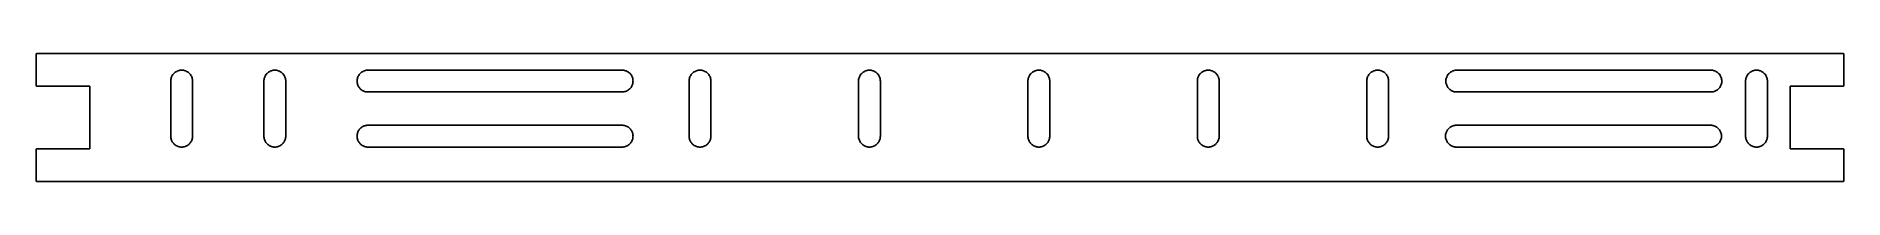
# Model space of a CAD drawing. Extents: x -107 to 107, y -8 to 8.
import ezdxf

# ---------------------------------------------------------------- set-up
doc = ezdxf.new("R2010")
doc.units = 0

msp = doc.modelspace()

# ---------------------------------------------------------------- linework, layer by layer
at = {"color": 1}
for p, q in [((-106.705, 7.5), (-106.702, 7.515)), ((-106.705, 3.75), (-106.705, 7.5)), ((-106.702, 7.515), (-106.694, 7.527)), ((-106.694, 7.527), (-106.682, 7.535)), ((-106.682, 7.535), (-106.667, 7.538)), ((-106.667, 7.538), (92.111, 7.538)), ((92.111, 7.538), (106.667, 7.538)), ((106.667, 7.538), (106.682, 7.535)), ((106.682, 7.535), (106.694, 7.527)), ((106.694, 7.527), (106.702, 7.515)), ((106.702, 7.515), (106.705, 7.5)), ((106.705, 7.5), (106.705, 3.75)), ((-90.818, 4.3), (-90.814, 4.401)), ((-90.818, -2.2), (-90.818, 4.3)), ((-90.814, 4.401), (-90.803, 4.502)), ((-90.803, 4.502), (-90.783, 4.601)), ((-90.783, 4.601), (-90.755, 4.698)), ((-90.755, 4.698), (-90.72, 4.793)), ((-90.72, 4.793), (-90.678, 4.885)), ((-90.678, 4.885), (-90.629, 4.973)), ((-90.629, 4.973), (-90.572, 5.057)), ((-90.572, 5.057), (-90.51, 5.137)), ((-90.51, 5.137), (-90.441, 5.211)), ((-90.441, 5.211), (-90.367, 5.279)), ((-90.367, 5.279), (-90.287, 5.342)), ((-90.287, 5.342), (-90.203, 5.398)), ((-90.203, 5.398), (-90.115, 5.448)), ((-90.115, 5.448), (-90.023, 5.49)), ((-90.023, 5.49), (-89.928, 5.525)), ((-89.928, 5.525), (-89.831, 5.553)), ((-89.831, 5.553), (-89.732, 5.572)), ((-89.732, 5.572), (-89.631, 5.584)), ((-89.631, 5.584), (-89.53, 5.588)), ((-89.53, 5.588), (-89.429, 5.584)), ((-89.429, 5.584), (-89.329, 5.572)), ((-89.329, 5.572), (-89.23, 5.553)), ((-89.23, 5.553), (-89.132, 5.525)), ((-89.132, 5.525), (-89.037, 5.49)), ((-89.037, 5.49), (-88.946, 5.448)), ((-88.946, 5.448), (-88.857, 5.398)), ((-88.857, 5.398), (-88.773, 5.342)), ((-88.773, 5.342), (-88.694, 5.279)), ((-88.694, 5.279), (-88.619, 5.211)), ((-88.619, 5.211), (-88.551, 5.137)), ((-88.551, 5.137), (-88.488, 5.057)), ((-88.488, 5.057), (-88.432, 4.973)), ((-88.432, 4.973), (-88.383, 4.885)), ((-88.383, 4.885), (-88.34, 4.793)), ((-88.34, 4.793), (-88.305, 4.698)), ((-88.305, 4.698), (-88.278, 4.601)), ((-88.278, 4.601), (-88.258, 4.502)), ((-88.258, 4.502), (-88.246, 4.401)), ((-88.246, 4.401), (-88.242, 4.3)), ((-88.242, 4.3), (-88.242, -2.2)), ((-79.818, 4.3), (-79.814, 4.401)), ((-79.818, 1.8), (-79.818, 4.3)), ((-79.814, 4.401), (-79.803, 4.502)), ((-79.803, 4.502), (-79.783, 4.601)), ((-79.783, 4.601), (-79.755, 4.698)), ((-79.755, 4.698), (-79.72, 4.793)), ((-79.72, 4.793), (-79.678, 4.885)), ((-79.678, 4.885), (-79.629, 4.973)), ((-79.629, 4.973), (-79.572, 5.057)), ((-79.572, 5.057), (-79.51, 5.137)), ((-79.51, 5.137), (-79.441, 5.211)), ((-79.441, 5.211), (-79.367, 5.279)), ((-79.367, 5.279), (-79.287, 5.342)), ((-79.287, 5.342), (-79.203, 5.398)), ((-79.203, 5.398), (-79.115, 5.448)), ((-79.115, 5.448), (-79.023, 5.49)), ((-79.023, 5.49), (-78.928, 5.525)), ((-78.928, 5.525), (-78.831, 5.553)), ((-78.831, 5.553), (-78.732, 5.572)), ((-78.732, 5.572), (-78.631, 5.584)), ((-78.631, 5.584), (-78.53, 5.588)), ((-78.53, 5.588), (-78.429, 5.584)), ((-78.429, 5.584), (-78.329, 5.572)), ((-78.329, 5.572), (-78.23, 5.553)), ((-78.23, 5.553), (-78.132, 5.525)), ((-78.132, 5.525), (-78.037, 5.49)), ((-78.037, 5.49), (-77.946, 5.448)), ((-77.946, 5.448), (-77.857, 5.398)), ((-77.857, 5.398), (-77.773, 5.342)), ((-77.773, 5.342), (-77.694, 5.279)), ((-77.694, 5.279), (-77.619, 5.211)), ((-77.619, 5.211), (-77.551, 5.137)), ((-77.551, 5.137), (-77.488, 5.057)), ((-77.488, 5.057), (-77.432, 4.973)), ((-77.432, 4.973), (-77.383, 4.885)), ((-77.383, 4.885), (-77.34, 4.793)), ((-77.34, 4.793), (-77.305, 4.698)), ((-77.305, 4.698), (-77.278, 4.601)), ((-77.278, 4.601), (-77.258, 4.502)), ((-77.258, 4.502), (-77.246, 4.401)), ((-77.246, 4.401), (-77.242, 4.3)), ((-77.242, 4.3), (-77.242, -2.2)), ((-68.818, 4.3), (-68.814, 4.401)), ((-68.814, 4.199), (-68.818, 4.3)), ((-68.814, 4.401), (-68.803, 4.502)), ((-68.803, 4.502), (-68.783, 4.601)), ((-68.783, 4.601), (-68.755, 4.698)), ((-68.755, 4.698), (-68.72, 4.793)), ((-68.72, 4.793), (-68.678, 4.885)), ((-68.678, 4.885), (-68.629, 4.973)), ((-68.629, 4.973), (-68.572, 5.057)), ((-68.572, 5.057), (-68.51, 5.137)), ((-68.51, 5.137), (-68.441, 5.211)), ((-68.441, 5.211), (-68.367, 5.279)), ((-68.367, 5.279), (-68.287, 5.342)), ((-68.287, 5.342), (-68.203, 5.398)), ((-68.203, 5.398), (-68.115, 5.448)), ((-68.115, 5.448), (-68.023, 5.49)), ((-68.023, 5.49), (-67.928, 5.525)), ((-67.928, 5.525), (-67.831, 5.553)), ((-67.831, 5.553), (-67.732, 5.572)), ((-67.732, 5.572), (-67.631, 5.584)), ((-67.631, 5.584), (-67.53, 5.588)), ((-67.53, 5.588), (-37.53, 5.588)), ((-37.53, 5.588), (-37.43, 5.584)), ((-37.43, 5.584), (-37.33, 5.572)), ((-37.33, 5.572), (-37.231, 5.553)), ((-37.231, 5.553), (-37.134, 5.526)), ((-37.134, 5.526), (-37.04, 5.491)), ((-37.04, 5.491), (-36.949, 5.449)), ((-36.949, 5.449), (-36.861, 5.4)), ((-36.861, 5.4), (-36.777, 5.345)), ((-36.777, 5.345), (-36.698, 5.283)), ((-36.698, 5.283), (-36.624, 5.215)), ((-36.624, 5.215), (-36.555, 5.141)), ((-36.555, 5.141), (-36.492, 5.063)), ((-36.492, 5.063), (-36.436, 4.979)), ((-36.436, 4.979), (-36.386, 4.892)), ((-36.386, 4.892), (-36.344, 4.801)), ((-36.344, 4.801), (-36.308, 4.707)), ((-36.308, 4.707), (-36.28, 4.61)), ((-36.28, 4.61), (-36.26, 4.512)), ((-36.26, 4.512), (-36.247, 4.412)), ((-36.247, 4.412), (-36.242, 4.312)), ((-36.242, 4.312), (-36.245, 4.211)), ((-29.618, 4.3), (-29.614, 4.401)), ((-29.618, 2.8), (-29.618, 4.3)), ((-29.614, 4.401), (-29.603, 4.502)), ((-29.603, 4.502), (-29.583, 4.601)), ((-29.583, 4.601), (-29.555, 4.698)), ((-29.555, 4.698), (-29.52, 4.793)), ((-29.52, 4.793), (-29.478, 4.885)), ((-29.478, 4.885), (-29.429, 4.973)), ((-29.429, 4.973), (-29.372, 5.057)), ((-29.372, 5.057), (-29.31, 5.137)), ((-29.31, 5.137), (-29.241, 5.211)), ((-29.241, 5.211), (-29.167, 5.279)), ((-29.167, 5.279), (-29.087, 5.342)), ((-29.087, 5.342), (-29.003, 5.398)), ((-29.003, 5.398), (-28.915, 5.448)), ((-28.915, 5.448), (-28.823, 5.49)), ((-28.823, 5.49), (-28.728, 5.525)), ((-28.728, 5.525), (-28.631, 5.553)), ((-28.631, 5.553), (-28.532, 5.572)), ((-28.532, 5.572), (-28.431, 5.584)), ((-28.431, 5.584), (-28.33, 5.588)), ((-28.33, 5.588), (-28.229, 5.584)), ((-28.229, 5.584), (-28.129, 5.572)), ((-28.129, 5.572), (-28.03, 5.553)), ((-28.03, 5.553), (-27.932, 5.525)), ((-27.932, 5.525), (-27.837, 5.49)), ((-27.837, 5.49), (-27.746, 5.448)), ((-27.746, 5.448), (-27.657, 5.398)), ((-27.657, 5.398), (-27.573, 5.342)), ((-27.573, 5.342), (-27.494, 5.279)), ((-27.494, 5.279), (-27.419, 5.211)), ((-27.419, 5.211), (-27.351, 5.137)), ((-27.351, 5.137), (-27.288, 5.057)), ((-27.288, 5.057), (-27.232, 4.973)), ((-27.232, 4.973), (-27.183, 4.885)), ((-27.183, 4.885), (-27.14, 4.793)), ((-27.14, 4.793), (-27.105, 4.698)), ((-27.105, 4.698), (-27.078, 4.601)), ((-27.078, 4.601), (-27.058, 4.502)), ((-27.058, 4.502), (-27.046, 4.401)), ((-27.046, 4.401), (-27.042, 4.3)), ((-27.042, 4.3), (-27.042, -2.2)), ((-9.618, 4.3), (-9.614, 4.401)), ((-9.618, 2.8), (-9.618, 4.3)), ((-9.614, 4.401), (-9.603, 4.502)), ((-9.603, 4.502), (-9.583, 4.601)), ((-9.583, 4.601), (-9.555, 4.698)), ((-9.555, 4.698), (-9.52, 4.793)), ((-9.52, 4.793), (-9.478, 4.885)), ((-9.478, 4.885), (-9.429, 4.973)), ((-9.429, 4.973), (-9.372, 5.057)), ((-9.372, 5.057), (-9.31, 5.137)), ((-9.31, 5.137), (-9.241, 5.211)), ((-9.241, 5.211), (-9.167, 5.279)), ((-9.167, 5.279), (-9.087, 5.342)), ((-9.087, 5.342), (-9.003, 5.398)), ((-9.003, 5.398), (-8.915, 5.448)), ((-8.915, 5.448), (-8.823, 5.49)), ((-8.823, 5.49), (-8.728, 5.525)), ((-8.728, 5.525), (-8.631, 5.553)), ((-8.631, 5.553), (-8.532, 5.572)), ((-8.532, 5.572), (-8.431, 5.584)), ((-8.431, 5.584), (-8.33, 5.588)), ((-8.33, 5.588), (-8.229, 5.584)), ((-8.229, 5.584), (-8.129, 5.572)), ((-8.129, 5.572), (-8.03, 5.553)), ((-8.03, 5.553), (-7.932, 5.525)), ((-7.932, 5.525), (-7.837, 5.49)), ((-7.837, 5.49), (-7.746, 5.448)), ((-7.746, 5.448), (-7.657, 5.398)), ((-7.657, 5.398), (-7.573, 5.342)), ((-7.573, 5.342), (-7.494, 5.279)), ((-7.494, 5.279), (-7.419, 5.211)), ((-7.419, 5.211), (-7.351, 5.137)), ((-7.351, 5.137), (-7.288, 5.057)), ((-7.288, 5.057), (-7.232, 4.973)), ((-7.232, 4.973), (-7.183, 4.885)), ((-7.183, 4.885), (-7.14, 4.793)), ((-7.14, 4.793), (-7.105, 4.698)), ((-7.105, 4.698), (-7.078, 4.601)), ((-7.078, 4.601), (-7.058, 4.502)), ((-7.058, 4.502), (-7.046, 4.401)), ((-7.046, 4.401), (-7.042, 4.3)), ((-7.042, 4.3), (-7.042, -2.2)), ((10.382, 4.3), (10.386, 4.401)), ((10.382, 2.8), (10.382, 4.3)), ((10.386, 4.401), (10.397, 4.502)), ((10.397, 4.502), (10.417, 4.601)), ((10.417, 4.601), (10.445, 4.698)), ((10.445, 4.698), (10.48, 4.793)), ((10.48, 4.793), (10.522, 4.885)), ((10.522, 4.885), (10.571, 4.973)), ((10.571, 4.973), (10.628, 5.057)), ((10.628, 5.057), (10.69, 5.137)), ((10.69, 5.137), (10.759, 5.211)), ((10.759, 5.211), (10.833, 5.279)), ((10.833, 5.279), (10.913, 5.342)), ((10.913, 5.342), (10.997, 5.398)), ((10.997, 5.398), (11.085, 5.448)), ((11.085, 5.448), (11.177, 5.49)), ((11.177, 5.49), (11.272, 5.525)), ((11.272, 5.525), (11.369, 5.553)), ((11.369, 5.553), (11.468, 5.572)), ((11.468, 5.572), (11.569, 5.584)), ((11.569, 5.584), (11.67, 5.588)), ((11.67, 5.588), (11.771, 5.584)), ((11.771, 5.584), (11.871, 5.572)), ((11.871, 5.572), (11.97, 5.553)), ((11.97, 5.553), (12.068, 5.525)), ((12.068, 5.525), (12.163, 5.49)), ((12.163, 5.49), (12.254, 5.448)), ((12.254, 5.448), (12.343, 5.398)), ((12.343, 5.398), (12.427, 5.342)), ((12.427, 5.342), (12.506, 5.279)), ((12.506, 5.279), (12.581, 5.211)), ((12.581, 5.211), (12.649, 5.137)), ((12.649, 5.137), (12.712, 5.057)), ((12.712, 5.057), (12.768, 4.973)), ((12.768, 4.973), (12.817, 4.885)), ((12.817, 4.885), (12.86, 4.793)), ((12.86, 4.793), (12.895, 4.698)), ((12.895, 4.698), (12.922, 4.601)), ((12.922, 4.601), (12.942, 4.502)), ((12.942, 4.502), (12.954, 4.401)), ((12.954, 4.401), (12.958, 4.3)), ((12.958, 4.3), (12.958, -2.2)), ((30.382, 4.3), (30.386, 4.401)), ((30.382, 2.8), (30.382, 4.3)), ((30.386, 4.401), (30.397, 4.502)), ((30.397, 4.502), (30.417, 4.601)), ((30.417, 4.601), (30.445, 4.698)), ((30.445, 4.698), (30.48, 4.793)), ((30.48, 4.793), (30.522, 4.885)), ((30.522, 4.885), (30.571, 4.973)), ((30.571, 4.973), (30.628, 5.057)), ((30.628, 5.057), (30.69, 5.137)), ((30.69, 5.137), (30.759, 5.211)), ((30.759, 5.211), (30.833, 5.279)), ((30.833, 5.279), (30.913, 5.342)), ((30.913, 5.342), (30.997, 5.398)), ((30.997, 5.398), (31.085, 5.448)), ((31.085, 5.448), (31.177, 5.49)), ((31.177, 5.49), (31.272, 5.525)), ((31.272, 5.525), (31.369, 5.553)), ((31.369, 5.553), (31.468, 5.572)), ((31.468, 5.572), (31.569, 5.584)), ((31.569, 5.584), (31.67, 5.588)), ((31.67, 5.588), (31.771, 5.584)), ((31.771, 5.584), (31.871, 5.572)), ((31.871, 5.572), (31.97, 5.553)), ((31.97, 5.553), (32.068, 5.525)), ((32.068, 5.525), (32.163, 5.49)), ((32.163, 5.49), (32.254, 5.448)), ((32.254, 5.448), (32.343, 5.398)), ((32.343, 5.398), (32.427, 5.342)), ((32.427, 5.342), (32.506, 5.279)), ((32.506, 5.279), (32.581, 5.211)), ((32.581, 5.211), (32.649, 5.137)), ((32.649, 5.137), (32.712, 5.057)), ((32.712, 5.057), (32.768, 4.973)), ((32.768, 4.973), (32.817, 4.885)), ((32.817, 4.885), (32.86, 4.793)), ((32.86, 4.793), (32.895, 4.698)), ((32.895, 4.698), (32.922, 4.601)), ((32.922, 4.601), (32.942, 4.502)), ((32.942, 4.502), (32.954, 4.401)), ((32.954, 4.401), (32.958, 4.3)), ((32.958, 4.3), (32.958, -2.2)), ((50.382, 4.3), (50.386, 4.401)), ((50.382, -2.2), (50.382, 4.3)), ((50.386, 4.401), (50.397, 4.502)), ((50.397, 4.502), (50.417, 4.601)), ((50.417, 4.601), (50.445, 4.698)), ((50.445, 4.698), (50.48, 4.793)), ((50.48, 4.793), (50.522, 4.885)), ((50.522, 4.885), (50.571, 4.973)), ((50.571, 4.973), (50.628, 5.057)), ((50.628, 5.057), (50.69, 5.137)), ((50.69, 5.137), (50.759, 5.211)), ((50.759, 5.211), (50.833, 5.279)), ((50.833, 5.279), (50.913, 5.342)), ((50.913, 5.342), (50.997, 5.398)), ((50.997, 5.398), (51.085, 5.448)), ((51.085, 5.448), (51.177, 5.49)), ((51.177, 5.49), (51.272, 5.525)), ((51.272, 5.525), (51.369, 5.553)), ((51.369, 5.553), (51.468, 5.572)), ((51.468, 5.572), (51.569, 5.584)), ((51.569, 5.584), (51.67, 5.588)), ((51.67, 5.588), (51.771, 5.584)), ((51.771, 5.584), (51.871, 5.572)), ((51.871, 5.572), (51.97, 5.553)), ((51.97, 5.553), (52.068, 5.525)), ((52.068, 5.525), (52.163, 5.49)), ((52.163, 5.49), (52.254, 5.448)), ((52.254, 5.448), (52.343, 5.398)), ((52.343, 5.398), (52.427, 5.342)), ((52.427, 5.342), (52.506, 5.279)), ((52.506, 5.279), (52.581, 5.211)), ((52.581, 5.211), (52.649, 5.137)), ((52.649, 5.137), (52.712, 5.057)), ((52.712, 5.057), (52.768, 4.973)), ((52.768, 4.973), (52.817, 4.885)), ((52.817, 4.885), (52.86, 4.793)), ((52.86, 4.793), (52.895, 4.698)), ((52.895, 4.698), (52.922, 4.601)), ((52.922, 4.601), (52.942, 4.502)), ((52.942, 4.502), (52.954, 4.401)), ((52.954, 4.401), (52.958, 4.3)), ((52.958, 4.3), (52.958, -0.7)), ((59.72, 4.3), (59.724, 4.401)), ((59.724, 4.199), (59.72, 4.3)), ((59.724, 4.401), (59.736, 4.502)), ((59.736, 4.502), (59.756, 4.601)), ((59.756, 4.601), (59.783, 4.698)), ((59.783, 4.698), (59.818, 4.793)), ((59.818, 4.793), (59.86, 4.885)), ((59.86, 4.885), (59.91, 4.973)), ((59.91, 4.973), (59.966, 5.057)), ((59.966, 5.057), (60.029, 5.137)), ((60.029, 5.137), (60.097, 5.211)), ((60.097, 5.211), (60.172, 5.279)), ((60.172, 5.279), (60.251, 5.342)), ((60.251, 5.342), (60.335, 5.398)), ((60.335, 5.398), (60.423, 5.448)), ((60.423, 5.448), (60.515, 5.49)), ((60.515, 5.49), (60.61, 5.525)), ((60.61, 5.525), (60.708, 5.553)), ((60.708, 5.553), (60.807, 5.572)), ((60.807, 5.572), (60.907, 5.584)), ((60.907, 5.584), (61.008, 5.588)), ((61.008, 5.588), (91.008, 5.588)), ((91.008, 5.588), (91.109, 5.584)), ((91.109, 5.584), (91.209, 5.572)), ((91.209, 5.572), (91.308, 5.553)), ((91.308, 5.553), (91.405, 5.525)), ((91.405, 5.525), (91.5, 5.491)), ((91.5, 5.491), (91.591, 5.449)), ((91.591, 5.449), (91.679, 5.399)), ((91.679, 5.399), (91.763, 5.344)), ((91.763, 5.344), (91.843, 5.281)), ((91.843, 5.281), (91.917, 5.213)), ((91.917, 5.213), (91.985, 5.139)), ((91.985, 5.139), (92.048, 5.06)), ((92.048, 5.06), (92.104, 4.977)), ((92.104, 4.977), (92.154, 4.889)), ((92.154, 4.889), (92.196, 4.797)), ((92.196, 4.797), (92.232, 4.703)), ((92.232, 4.703), (92.259, 4.606)), ((92.259, 4.606), (92.28, 4.507)), ((92.28, 4.507), (92.292, 4.407)), ((92.292, 4.407), (92.296, 4.307)), ((92.296, 4.307), (92.293, 4.206)), ((95.109, 4.3), (95.113, 4.401)), ((95.109, 1.825), (95.109, 4.3)), ((95.113, 4.401), (95.125, 4.502)), ((95.125, 4.502), (95.145, 4.601)), ((95.145, 4.601), (95.172, 4.698)), ((95.172, 4.698), (95.207, 4.793)), ((95.207, 4.793), (95.25, 4.885)), ((95.25, 4.885), (95.299, 4.973)), ((95.299, 4.973), (95.355, 5.057)), ((95.355, 5.057), (95.418, 5.137)), ((95.418, 5.137), (95.487, 5.211)), ((95.487, 5.211), (95.561, 5.279)), ((95.561, 5.279), (95.64, 5.342)), ((95.64, 5.342), (95.724, 5.398)), ((95.724, 5.398), (95.813, 5.448)), ((95.813, 5.448), (95.905, 5.49)), ((95.905, 5.49), (95.999, 5.525)), ((95.999, 5.525), (96.097, 5.553)), ((96.097, 5.553), (96.196, 5.572)), ((96.196, 5.572), (96.296, 5.584)), ((96.296, 5.584), (96.397, 5.588)), ((96.397, 5.588), (96.499, 5.584)), ((96.499, 5.584), (96.599, 5.572)), ((96.599, 5.572), (96.698, 5.553)), ((96.698, 5.553), (96.796, 5.525)), ((96.796, 5.525), (96.89, 5.49)), ((96.89, 5.49), (96.982, 5.448)), ((96.982, 5.448), (97.071, 5.398)), ((97.071, 5.398), (97.155, 5.342)), ((97.155, 5.342), (97.234, 5.279)), ((97.234, 5.279), (97.308, 5.211)), ((97.308, 5.211), (97.377, 5.137)), ((97.377, 5.137), (97.44, 5.057)), ((97.44, 5.057), (97.496, 4.973)), ((97.496, 4.973), (97.545, 4.885)), ((97.545, 4.885), (97.588, 4.793)), ((97.588, 4.793), (97.623, 4.698)), ((97.623, 4.698), (97.65, 4.601)), ((97.65, 4.601), (97.67, 4.502)), ((97.67, 4.502), (97.682, 4.401)), ((97.682, 4.401), (97.686, 4.3)), ((97.686, 4.3), (97.686, -2.2)), ((-106.702, 3.735), (-106.705, 3.75)), ((-106.694, 3.723), (-106.702, 3.735)), ((-106.682, 3.715), (-106.694, 3.723)), ((-106.667, 3.712), (-106.682, 3.715)), ((-100.365, 3.712), (-106.667, 3.712)), ((-100.365, -3.712), (-100.365, 3.712)), ((-68.803, 4.098), (-68.814, 4.199)), ((-68.783, 3.999), (-68.803, 4.098)), ((-68.755, 3.902), (-68.783, 3.999)), ((-68.72, 3.807), (-68.755, 3.902)), ((-68.678, 3.715), (-68.72, 3.807)), ((-68.629, 3.627), (-68.678, 3.715)), ((-68.572, 3.543), (-68.629, 3.627)), ((-68.51, 3.463), (-68.572, 3.543)), ((-68.441, 3.389), (-68.51, 3.463)), ((-68.367, 3.321), (-68.441, 3.389)), ((-68.287, 3.258), (-68.367, 3.321)), ((-68.203, 3.202), (-68.287, 3.258)), ((-68.115, 3.152), (-68.203, 3.202)), ((-68.023, 3.11), (-68.115, 3.152)), ((-67.928, 3.075), (-68.023, 3.11)), ((-67.831, 3.047), (-67.928, 3.075)), ((-67.732, 3.028), (-67.831, 3.047)), ((-67.631, 3.016), (-67.732, 3.028)), ((-67.53, 3.012), (-67.631, 3.016)), ((-37.53, 3.012), (-67.53, 3.012)), ((-37.507, 3.012), (-37.53, 3.012)), ((-37.407, 3.018), (-37.507, 3.012)), ((-37.307, 3.031), (-37.407, 3.018)), ((-37.209, 3.053), (-37.307, 3.031)), ((-37.112, 3.082), (-37.209, 3.053)), ((-37.019, 3.118), (-37.112, 3.082)), ((-36.928, 3.161), (-37.019, 3.118)), ((-36.841, 3.212), (-36.928, 3.161)), ((-36.758, 3.269), (-36.841, 3.212)), ((-36.68, 3.332), (-36.758, 3.269)), ((-36.607, 3.402), (-36.68, 3.332)), ((-36.54, 3.476), (-36.607, 3.402)), ((-36.479, 3.556), (-36.54, 3.476)), ((-36.424, 3.64), (-36.479, 3.556)), ((-36.376, 3.729), (-36.424, 3.64)), ((-36.335, 3.821), (-36.376, 3.729)), ((-36.301, 3.915), (-36.335, 3.821)), ((-36.275, 4.012), (-36.301, 3.915)), ((-36.256, 4.111), (-36.275, 4.012)), ((-36.245, 4.211), (-36.256, 4.111)), ((-29.618, -2.2), (-29.618, 2.8)), ((-9.618, -2.2), (-9.618, 2.8)), ((10.382, -2.2), (10.382, 2.8)), ((30.382, -2.2), (30.382, 2.8)), ((59.736, 4.098), (59.724, 4.199)), ((59.756, 3.999), (59.736, 4.098)), ((59.783, 3.902), (59.756, 3.999)), ((59.818, 3.807), (59.783, 3.902)), ((59.86, 3.715), (59.818, 3.807)), ((59.91, 3.627), (59.86, 3.715)), ((59.966, 3.543), (59.91, 3.627)), ((60.029, 3.463), (59.966, 3.543)), ((60.097, 3.389), (60.029, 3.463)), ((60.172, 3.321), (60.097, 3.389)), ((60.251, 3.258), (60.172, 3.321)), ((60.335, 3.202), (60.251, 3.258)), ((60.423, 3.152), (60.335, 3.202)), ((60.515, 3.11), (60.423, 3.152)), ((60.61, 3.075), (60.515, 3.11)), ((60.708, 3.047), (60.61, 3.075)), ((60.807, 3.028), (60.708, 3.047)), ((60.907, 3.016), (60.807, 3.028)), ((61.008, 3.012), (60.907, 3.016)), ((91.008, 3.012), (61.008, 3.012)), ((91.103, 3.015), (91.008, 3.012)), ((91.197, 3.026), (91.103, 3.015)), ((91.29, 3.043), (91.197, 3.026)), ((91.381, 3.067), (91.29, 3.043)), ((91.471, 3.098), (91.381, 3.067)), ((91.557, 3.135), (91.471, 3.098)), ((91.641, 3.178), (91.557, 3.135)), ((91.722, 3.228), (91.641, 3.178)), ((91.799, 3.283), (91.722, 3.228)), ((91.871, 3.344), (91.799, 3.283)), ((91.939, 3.41), (91.871, 3.344)), ((92.002, 3.48), (91.939, 3.41)), ((92.059, 3.555), (92.002, 3.48)), ((92.111, 3.634), (92.059, 3.555)), ((92.16, 3.723), (92.111, 3.634)), ((92.201, 3.815), (92.16, 3.723)), ((92.236, 3.909), (92.201, 3.815)), ((92.262, 4.007), (92.236, 3.909)), ((92.282, 4.106), (92.262, 4.007)), ((92.293, 4.206), (92.282, 4.106)), ((106.667, 3.712), (100.365, 3.712)), ((100.365, 3.712), (100.365, -3.712)), ((106.682, 3.715), (106.667, 3.712)), ((106.694, 3.723), (106.682, 3.715)), ((106.702, 3.735), (106.694, 3.723)), ((106.705, 3.75), (106.702, 3.735)), ((-79.818, -2.2), (-79.818, 1.8)), ((95.109, -2.2), (95.109, 1.825)), ((-68.818, -2.208), (-68.815, -2.107)), ((-68.815, -2.107), (-68.804, -2.007)), ((-68.804, -2.007), (-68.785, -1.908)), ((-68.785, -1.908), (-68.758, -1.811)), ((-68.758, -1.811), (-68.724, -1.716)), ((-68.724, -1.716), (-68.683, -1.624)), ((-68.683, -1.624), (-68.634, -1.536)), ((-68.634, -1.536), (-68.579, -1.452)), ((-68.579, -1.452), (-68.517, -1.372)), ((-68.517, -1.372), (-68.449, -1.297)), ((-68.449, -1.297), (-68.382, -1.233)), ((-68.382, -1.233), (-68.31, -1.175)), ((-68.31, -1.175), (-68.234, -1.121)), ((-68.234, -1.121), (-68.154, -1.073)), ((-68.154, -1.073), (-68.071, -1.031)), ((-68.071, -1.031), (-67.985, -0.995)), ((-67.985, -0.995), (-67.897, -0.965)), ((-67.897, -0.965), (-67.807, -0.942)), ((-67.807, -0.942), (-67.716, -0.925)), ((-67.716, -0.925), (-67.623, -0.915)), ((-67.623, -0.915), (-67.53, -0.912)), ((-67.53, -0.912), (-37.53, -0.912)), ((-37.53, -0.912), (-37.429, -0.916)), ((-37.429, -0.916), (-37.329, -0.928)), ((-37.329, -0.928), (-37.23, -0.947)), ((-37.23, -0.947), (-37.132, -0.975)), ((-37.132, -0.975), (-37.037, -1.01)), ((-37.037, -1.01), (-36.946, -1.052)), ((-36.946, -1.052), (-36.857, -1.102)), ((-36.857, -1.102), (-36.773, -1.158)), ((-36.773, -1.158), (-36.694, -1.221)), ((-36.694, -1.221), (-36.619, -1.289)), ((-36.619, -1.289), (-36.551, -1.363)), ((-36.551, -1.363), (-36.488, -1.443)), ((-36.488, -1.443), (-36.432, -1.527)), ((-36.432, -1.527), (-36.383, -1.615)), ((-36.383, -1.615), (-36.34, -1.707)), ((-36.34, -1.707), (-36.305, -1.802)), ((-36.305, -1.802), (-36.278, -1.899)), ((-36.278, -1.899), (-36.258, -1.998)), ((-36.258, -1.998), (-36.246, -2.099)), ((-36.246, -2.099), (-36.242, -2.2)), ((52.958, -0.7), (52.958, -2.2)), ((59.681, -2.2), (59.685, -2.099)), ((59.685, -2.099), (59.697, -1.998)), ((59.697, -1.998), (59.717, -1.899)), ((59.717, -1.899), (59.744, -1.802)), ((59.744, -1.802), (59.779, -1.707)), ((59.779, -1.707), (59.822, -1.615)), ((59.822, -1.615), (59.871, -1.527)), ((59.871, -1.527), (59.927, -1.443)), ((59.927, -1.443), (59.99, -1.363)), ((59.99, -1.363), (60.058, -1.289)), ((60.058, -1.289), (60.133, -1.221)), ((60.133, -1.221), (60.212, -1.158)), ((60.212, -1.158), (60.296, -1.102)), ((60.296, -1.102), (60.385, -1.052)), ((60.385, -1.052), (60.476, -1.01)), ((60.476, -1.01), (60.571, -0.975)), ((60.571, -0.975), (60.669, -0.947)), ((60.669, -0.947), (60.768, -0.928)), ((60.768, -0.928), (60.868, -0.916)), ((60.868, -0.916), (60.969, -0.912)), ((60.969, -0.912), (90.969, -0.912)), ((90.969, -0.912), (91.07, -0.916)), ((91.07, -0.916), (91.171, -0.928)), ((91.171, -0.928), (91.27, -0.947)), ((91.27, -0.947), (91.367, -0.975)), ((91.367, -0.975), (91.462, -1.01)), ((91.462, -1.01), (91.554, -1.052)), ((91.554, -1.052), (91.642, -1.102)), ((91.642, -1.102), (91.726, -1.158)), ((91.726, -1.158), (91.806, -1.221)), ((91.806, -1.221), (91.88, -1.289)), ((91.88, -1.289), (91.949, -1.363)), ((91.949, -1.363), (92.011, -1.443)), ((92.011, -1.443), (92.068, -1.527)), ((92.068, -1.527), (92.117, -1.615)), ((92.117, -1.615), (92.159, -1.707)), ((92.159, -1.707), (92.194, -1.802)), ((92.194, -1.802), (92.222, -1.899)), ((92.222, -1.899), (92.242, -1.998)), ((92.242, -1.998), (92.253, -2.099)), ((92.253, -2.099), (92.257, -2.2)), ((-106.705, -3.75), (-106.702, -3.735)), ((-106.705, -7.5), (-106.705, -3.75)), ((-106.702, -3.735), (-106.694, -3.723)), ((-106.694, -3.723), (-106.682, -3.715)), ((-106.682, -3.715), (-106.667, -3.712)), ((-106.667, -3.712), (-100.365, -3.712)), ((-90.814, -2.301), (-90.818, -2.2)), ((-90.803, -2.402), (-90.814, -2.301)), ((-90.783, -2.501), (-90.803, -2.402)), ((-90.755, -2.598), (-90.783, -2.501)), ((-90.72, -2.693), (-90.755, -2.598)), ((-90.678, -2.785), (-90.72, -2.693)), ((-90.629, -2.873), (-90.678, -2.785)), ((-90.572, -2.957), (-90.629, -2.873)), ((-90.51, -3.037), (-90.572, -2.957)), ((-90.441, -3.111), (-90.51, -3.037)), ((-90.367, -3.179), (-90.441, -3.111)), ((-90.287, -3.242), (-90.367, -3.179)), ((-90.203, -3.298), (-90.287, -3.242)), ((-90.115, -3.348), (-90.203, -3.298)), ((-90.023, -3.39), (-90.115, -3.348)), ((-89.928, -3.425), (-90.023, -3.39)), ((-89.831, -3.453), (-89.928, -3.425)), ((-89.732, -3.472), (-89.831, -3.453)), ((-89.631, -3.484), (-89.732, -3.472)), ((-89.53, -3.488), (-89.631, -3.484)), ((-89.429, -3.484), (-89.53, -3.488)), ((-89.329, -3.472), (-89.429, -3.484)), ((-89.23, -3.453), (-89.329, -3.472)), ((-89.132, -3.425), (-89.23, -3.453)), ((-89.037, -3.39), (-89.132, -3.425)), ((-88.946, -3.348), (-89.037, -3.39)), ((-88.857, -3.298), (-88.946, -3.348)), ((-88.773, -3.242), (-88.857, -3.298)), ((-88.694, -3.179), (-88.773, -3.242)), ((-88.619, -3.111), (-88.694, -3.179)), ((-88.551, -3.037), (-88.619, -3.111)), ((-88.488, -2.957), (-88.551, -3.037)), ((-88.432, -2.873), (-88.488, -2.957)), ((-88.383, -2.785), (-88.432, -2.873)), ((-88.34, -2.693), (-88.383, -2.785)), ((-88.305, -2.598), (-88.34, -2.693)), ((-88.278, -2.501), (-88.305, -2.598)), ((-88.258, -2.402), (-88.278, -2.501)), ((-88.246, -2.301), (-88.258, -2.402)), ((-88.242, -2.2), (-88.246, -2.301)), ((-79.814, -2.301), (-79.818, -2.2)), ((-79.803, -2.402), (-79.814, -2.301)), ((-79.783, -2.501), (-79.803, -2.402)), ((-79.755, -2.598), (-79.783, -2.501)), ((-79.72, -2.693), (-79.755, -2.598)), ((-79.678, -2.785), (-79.72, -2.693)), ((-79.629, -2.873), (-79.678, -2.785)), ((-79.572, -2.957), (-79.629, -2.873)), ((-79.51, -3.037), (-79.572, -2.957)), ((-79.441, -3.111), (-79.51, -3.037)), ((-79.367, -3.179), (-79.441, -3.111)), ((-79.287, -3.242), (-79.367, -3.179)), ((-79.203, -3.298), (-79.287, -3.242)), ((-79.115, -3.348), (-79.203, -3.298)), ((-79.023, -3.39), (-79.115, -3.348)), ((-78.928, -3.425), (-79.023, -3.39)), ((-78.831, -3.453), (-78.928, -3.425)), ((-78.732, -3.472), (-78.831, -3.453)), ((-78.631, -3.484), (-78.732, -3.472)), ((-78.53, -3.488), (-78.631, -3.484)), ((-78.429, -3.484), (-78.53, -3.488)), ((-78.329, -3.472), (-78.429, -3.484)), ((-78.23, -3.453), (-78.329, -3.472)), ((-78.132, -3.425), (-78.23, -3.453)), ((-78.037, -3.39), (-78.132, -3.425)), ((-77.946, -3.348), (-78.037, -3.39)), ((-77.857, -3.298), (-77.946, -3.348)), ((-77.773, -3.242), (-77.857, -3.298)), ((-77.694, -3.179), (-77.773, -3.242)), ((-77.619, -3.111), (-77.694, -3.179)), ((-77.551, -3.037), (-77.619, -3.111)), ((-77.488, -2.957), (-77.551, -3.037)), ((-77.432, -2.873), (-77.488, -2.957)), ((-77.383, -2.785), (-77.432, -2.873)), ((-77.34, -2.693), (-77.383, -2.785)), ((-77.305, -2.598), (-77.34, -2.693)), ((-77.278, -2.501), (-77.305, -2.598)), ((-77.258, -2.402), (-77.278, -2.501)), ((-77.246, -2.301), (-77.258, -2.402)), ((-77.242, -2.2), (-77.246, -2.301)), ((-68.814, -2.308), (-68.818, -2.208)), ((-68.801, -2.408), (-68.814, -2.308)), ((-68.781, -2.507), (-68.801, -2.408)), ((-68.753, -2.604), (-68.781, -2.507)), ((-68.718, -2.698), (-68.753, -2.604)), ((-68.676, -2.79), (-68.718, -2.698)), ((-68.626, -2.877), (-68.676, -2.79)), ((-68.57, -2.961), (-68.626, -2.877)), ((-68.507, -3.04), (-68.57, -2.961)), ((-68.438, -3.114), (-68.507, -3.04)), ((-68.364, -3.182), (-68.438, -3.114)), ((-68.285, -3.244), (-68.364, -3.182)), ((-68.201, -3.3), (-68.285, -3.244)), ((-68.113, -3.349), (-68.201, -3.3)), ((-68.021, -3.391), (-68.113, -3.349)), ((-67.927, -3.426), (-68.021, -3.391)), ((-67.83, -3.453), (-67.927, -3.426)), ((-67.731, -3.472), (-67.83, -3.453)), ((-67.631, -3.484), (-67.731, -3.472)), ((-67.53, -3.488), (-67.631, -3.484)), ((-37.53, -3.488), (-67.53, -3.488)), ((-37.429, -3.484), (-37.53, -3.488)), ((-37.329, -3.472), (-37.429, -3.484)), ((-37.23, -3.453), (-37.329, -3.472)), ((-37.132, -3.425), (-37.23, -3.453)), ((-37.037, -3.39), (-37.132, -3.425)), ((-36.946, -3.348), (-37.037, -3.39)), ((-36.857, -3.298), (-36.946, -3.348)), ((-36.773, -3.242), (-36.857, -3.298)), ((-36.694, -3.179), (-36.773, -3.242)), ((-36.619, -3.111), (-36.694, -3.179)), ((-36.551, -3.037), (-36.619, -3.111)), ((-36.488, -2.957), (-36.551, -3.037)), ((-36.432, -2.873), (-36.488, -2.957)), ((-36.383, -2.785), (-36.432, -2.873)), ((-36.34, -2.693), (-36.383, -2.785)), ((-36.305, -2.598), (-36.34, -2.693)), ((-36.278, -2.501), (-36.305, -2.598)), ((-36.258, -2.402), (-36.278, -2.501)), ((-36.246, -2.301), (-36.258, -2.402)), ((-36.242, -2.2), (-36.246, -2.301)), ((-29.614, -2.301), (-29.618, -2.2)), ((-29.603, -2.402), (-29.614, -2.301)), ((-29.583, -2.501), (-29.603, -2.402)), ((-29.555, -2.598), (-29.583, -2.501)), ((-29.52, -2.693), (-29.555, -2.598)), ((-29.478, -2.785), (-29.52, -2.693)), ((-29.429, -2.873), (-29.478, -2.785)), ((-29.372, -2.957), (-29.429, -2.873)), ((-29.31, -3.037), (-29.372, -2.957)), ((-29.241, -3.111), (-29.31, -3.037)), ((-29.167, -3.179), (-29.241, -3.111)), ((-29.087, -3.242), (-29.167, -3.179)), ((-29.003, -3.298), (-29.087, -3.242)), ((-28.915, -3.348), (-29.003, -3.298)), ((-28.823, -3.39), (-28.915, -3.348)), ((-28.728, -3.425), (-28.823, -3.39)), ((-28.631, -3.453), (-28.728, -3.425)), ((-28.532, -3.472), (-28.631, -3.453)), ((-28.431, -3.484), (-28.532, -3.472)), ((-28.33, -3.488), (-28.431, -3.484)), ((-28.229, -3.484), (-28.33, -3.488)), ((-28.129, -3.472), (-28.229, -3.484)), ((-28.03, -3.453), (-28.129, -3.472)), ((-27.932, -3.425), (-28.03, -3.453)), ((-27.837, -3.39), (-27.932, -3.425)), ((-27.746, -3.348), (-27.837, -3.39)), ((-27.657, -3.298), (-27.746, -3.348)), ((-27.573, -3.242), (-27.657, -3.298)), ((-27.494, -3.179), (-27.573, -3.242)), ((-27.419, -3.111), (-27.494, -3.179)), ((-27.351, -3.037), (-27.419, -3.111)), ((-27.288, -2.957), (-27.351, -3.037)), ((-27.232, -2.873), (-27.288, -2.957)), ((-27.183, -2.785), (-27.232, -2.873)), ((-27.14, -2.693), (-27.183, -2.785)), ((-27.105, -2.598), (-27.14, -2.693)), ((-27.078, -2.501), (-27.105, -2.598)), ((-27.058, -2.402), (-27.078, -2.501)), ((-27.046, -2.301), (-27.058, -2.402)), ((-27.042, -2.2), (-27.046, -2.301)), ((-9.614, -2.301), (-9.618, -2.2)), ((-9.603, -2.402), (-9.614, -2.301)), ((-9.583, -2.501), (-9.603, -2.402)), ((-9.555, -2.598), (-9.583, -2.501)), ((-9.52, -2.693), (-9.555, -2.598)), ((-9.478, -2.785), (-9.52, -2.693)), ((-9.429, -2.873), (-9.478, -2.785)), ((-9.372, -2.957), (-9.429, -2.873)), ((-9.31, -3.037), (-9.372, -2.957)), ((-9.241, -3.111), (-9.31, -3.037)), ((-9.167, -3.179), (-9.241, -3.111)), ((-9.087, -3.242), (-9.167, -3.179)), ((-9.003, -3.298), (-9.087, -3.242)), ((-8.915, -3.348), (-9.003, -3.298)), ((-8.823, -3.39), (-8.915, -3.348)), ((-8.728, -3.425), (-8.823, -3.39)), ((-8.631, -3.453), (-8.728, -3.425)), ((-8.532, -3.472), (-8.631, -3.453)), ((-8.431, -3.484), (-8.532, -3.472)), ((-8.33, -3.488), (-8.431, -3.484)), ((-8.229, -3.484), (-8.33, -3.488)), ((-8.129, -3.472), (-8.229, -3.484)), ((-8.03, -3.453), (-8.129, -3.472)), ((-7.932, -3.425), (-8.03, -3.453)), ((-7.837, -3.39), (-7.932, -3.425)), ((-7.746, -3.348), (-7.837, -3.39)), ((-7.657, -3.298), (-7.746, -3.348)), ((-7.573, -3.242), (-7.657, -3.298)), ((-7.494, -3.179), (-7.573, -3.242)), ((-7.419, -3.111), (-7.494, -3.179)), ((-7.351, -3.037), (-7.419, -3.111)), ((-7.288, -2.957), (-7.351, -3.037)), ((-7.232, -2.873), (-7.288, -2.957)), ((-7.183, -2.785), (-7.232, -2.873)), ((-7.14, -2.693), (-7.183, -2.785)), ((-7.105, -2.598), (-7.14, -2.693)), ((-7.078, -2.501), (-7.105, -2.598)), ((-7.058, -2.402), (-7.078, -2.501)), ((-7.046, -2.301), (-7.058, -2.402)), ((-7.042, -2.2), (-7.046, -2.301)), ((10.386, -2.301), (10.382, -2.2)), ((10.397, -2.402), (10.386, -2.301)), ((10.417, -2.501), (10.397, -2.402)), ((10.445, -2.598), (10.417, -2.501)), ((10.48, -2.693), (10.445, -2.598)), ((10.522, -2.785), (10.48, -2.693)), ((10.571, -2.873), (10.522, -2.785)), ((10.628, -2.957), (10.571, -2.873)), ((10.69, -3.037), (10.628, -2.957)), ((10.759, -3.111), (10.69, -3.037)), ((10.833, -3.179), (10.759, -3.111)), ((10.913, -3.242), (10.833, -3.179)), ((10.997, -3.298), (10.913, -3.242)), ((11.085, -3.348), (10.997, -3.298)), ((11.177, -3.39), (11.085, -3.348)), ((11.272, -3.425), (11.177, -3.39)), ((11.369, -3.453), (11.272, -3.425)), ((11.468, -3.472), (11.369, -3.453)), ((11.569, -3.484), (11.468, -3.472)), ((11.67, -3.488), (11.569, -3.484)), ((11.771, -3.484), (11.67, -3.488)), ((11.871, -3.472), (11.771, -3.484)), ((11.97, -3.453), (11.871, -3.472)), ((12.068, -3.425), (11.97, -3.453)), ((12.163, -3.39), (12.068, -3.425)), ((12.254, -3.348), (12.163, -3.39)), ((12.343, -3.298), (12.254, -3.348)), ((12.427, -3.242), (12.343, -3.298)), ((12.506, -3.179), (12.427, -3.242)), ((12.581, -3.111), (12.506, -3.179)), ((12.649, -3.037), (12.581, -3.111)), ((12.712, -2.957), (12.649, -3.037)), ((12.768, -2.873), (12.712, -2.957)), ((12.817, -2.785), (12.768, -2.873)), ((12.86, -2.693), (12.817, -2.785)), ((12.895, -2.598), (12.86, -2.693)), ((12.922, -2.501), (12.895, -2.598)), ((12.942, -2.402), (12.922, -2.501)), ((12.954, -2.301), (12.942, -2.402)), ((12.958, -2.2), (12.954, -2.301)), ((30.386, -2.301), (30.382, -2.2)), ((30.397, -2.402), (30.386, -2.301)), ((30.417, -2.501), (30.397, -2.402)), ((30.445, -2.598), (30.417, -2.501)), ((30.48, -2.693), (30.445, -2.598)), ((30.522, -2.785), (30.48, -2.693)), ((30.571, -2.873), (30.522, -2.785)), ((30.628, -2.957), (30.571, -2.873)), ((30.69, -3.037), (30.628, -2.957)), ((30.759, -3.111), (30.69, -3.037)), ((30.833, -3.179), (30.759, -3.111)), ((30.913, -3.242), (30.833, -3.179)), ((30.997, -3.298), (30.913, -3.242)), ((31.085, -3.348), (30.997, -3.298)), ((31.177, -3.39), (31.085, -3.348)), ((31.272, -3.425), (31.177, -3.39)), ((31.369, -3.453), (31.272, -3.425)), ((31.468, -3.472), (31.369, -3.453)), ((31.569, -3.484), (31.468, -3.472)), ((31.67, -3.488), (31.569, -3.484)), ((31.771, -3.484), (31.67, -3.488)), ((31.871, -3.472), (31.771, -3.484)), ((31.97, -3.453), (31.871, -3.472)), ((32.068, -3.425), (31.97, -3.453)), ((32.163, -3.39), (32.068, -3.425)), ((32.254, -3.348), (32.163, -3.39)), ((32.343, -3.298), (32.254, -3.348)), ((32.427, -3.242), (32.343, -3.298)), ((32.506, -3.179), (32.427, -3.242)), ((32.581, -3.111), (32.506, -3.179)), ((32.649, -3.037), (32.581, -3.111)), ((32.712, -2.957), (32.649, -3.037)), ((32.768, -2.873), (32.712, -2.957)), ((32.817, -2.785), (32.768, -2.873)), ((32.86, -2.693), (32.817, -2.785)), ((32.895, -2.598), (32.86, -2.693)), ((32.922, -2.501), (32.895, -2.598)), ((32.942, -2.402), (32.922, -2.501)), ((32.954, -2.301), (32.942, -2.402)), ((32.958, -2.2), (32.954, -2.301)), ((50.386, -2.301), (50.382, -2.2)), ((50.397, -2.402), (50.386, -2.301)), ((50.417, -2.501), (50.397, -2.402)), ((50.445, -2.598), (50.417, -2.501)), ((50.48, -2.693), (50.445, -2.598)), ((50.522, -2.785), (50.48, -2.693)), ((50.571, -2.873), (50.522, -2.785)), ((50.628, -2.957), (50.571, -2.873)), ((50.69, -3.037), (50.628, -2.957)), ((50.759, -3.111), (50.69, -3.037)), ((50.833, -3.179), (50.759, -3.111)), ((50.913, -3.242), (50.833, -3.179)), ((50.997, -3.298), (50.913, -3.242)), ((51.085, -3.348), (50.997, -3.298)), ((51.177, -3.39), (51.085, -3.348)), ((51.272, -3.425), (51.177, -3.39)), ((51.369, -3.453), (51.272, -3.425)), ((51.468, -3.472), (51.369, -3.453)), ((51.569, -3.484), (51.468, -3.472)), ((51.67, -3.488), (51.569, -3.484)), ((51.771, -3.484), (51.67, -3.488)), ((51.871, -3.472), (51.771, -3.484)), ((51.97, -3.453), (51.871, -3.472)), ((52.068, -3.425), (51.97, -3.453)), ((52.163, -3.39), (52.068, -3.425)), ((52.254, -3.348), (52.163, -3.39)), ((52.343, -3.298), (52.254, -3.348)), ((52.427, -3.242), (52.343, -3.298)), ((52.506, -3.179), (52.427, -3.242)), ((52.581, -3.111), (52.506, -3.179)), ((52.649, -3.037), (52.581, -3.111)), ((52.712, -2.957), (52.649, -3.037)), ((52.768, -2.873), (52.712, -2.957)), ((52.817, -2.785), (52.768, -2.873)), ((52.86, -2.693), (52.817, -2.785)), ((52.895, -2.598), (52.86, -2.693)), ((52.922, -2.501), (52.895, -2.598)), ((52.942, -2.402), (52.922, -2.501)), ((52.954, -2.301), (52.942, -2.402)), ((52.958, -2.2), (52.954, -2.301)), ((59.685, -2.301), (59.681, -2.2)), ((59.697, -2.402), (59.685, -2.301)), ((59.717, -2.501), (59.697, -2.402)), ((59.744, -2.598), (59.717, -2.501)), ((59.779, -2.693), (59.744, -2.598)), ((59.822, -2.785), (59.779, -2.693)), ((59.871, -2.873), (59.822, -2.785)), ((59.927, -2.957), (59.871, -2.873)), ((59.99, -3.037), (59.927, -2.957)), ((60.058, -3.111), (59.99, -3.037)), ((60.133, -3.179), (60.058, -3.111)), ((60.212, -3.242), (60.133, -3.179)), ((60.296, -3.298), (60.212, -3.242)), ((60.385, -3.348), (60.296, -3.298)), ((60.476, -3.39), (60.385, -3.348)), ((60.571, -3.425), (60.476, -3.39)), ((60.669, -3.453), (60.571, -3.425)), ((60.768, -3.472), (60.669, -3.453)), ((60.868, -3.484), (60.768, -3.472)), ((60.969, -3.488), (60.868, -3.484)), ((90.969, -3.488), (60.969, -3.488)), ((91.07, -3.484), (90.969, -3.488)), ((91.171, -3.472), (91.07, -3.484)), ((91.27, -3.453), (91.171, -3.472)), ((91.367, -3.425), (91.27, -3.453)), ((91.462, -3.39), (91.367, -3.425)), ((91.554, -3.348), (91.462, -3.39)), ((91.642, -3.298), (91.554, -3.348)), ((91.726, -3.242), (91.642, -3.298)), ((91.806, -3.179), (91.726, -3.242)), ((91.88, -3.111), (91.806, -3.179)), ((91.949, -3.037), (91.88, -3.111)), ((92.011, -2.957), (91.949, -3.037)), ((92.068, -2.873), (92.011, -2.957)), ((92.117, -2.785), (92.068, -2.873)), ((92.159, -2.693), (92.117, -2.785)), ((92.194, -2.598), (92.159, -2.693)), ((92.222, -2.501), (92.194, -2.598)), ((92.242, -2.402), (92.222, -2.501)), ((92.253, -2.301), (92.242, -2.402)), ((92.257, -2.2), (92.253, -2.301)), ((95.113, -2.301), (95.109, -2.2)), ((95.125, -2.402), (95.113, -2.301)), ((95.145, -2.501), (95.125, -2.402)), ((95.172, -2.598), (95.145, -2.501)), ((95.207, -2.693), (95.172, -2.598)), ((95.25, -2.785), (95.207, -2.693)), ((95.299, -2.873), (95.25, -2.785)), ((95.355, -2.957), (95.299, -2.873)), ((95.418, -3.037), (95.355, -2.957)), ((95.487, -3.111), (95.418, -3.037)), ((95.561, -3.179), (95.487, -3.111)), ((95.64, -3.242), (95.561, -3.179)), ((95.724, -3.298), (95.64, -3.242)), ((95.813, -3.348), (95.724, -3.298)), ((95.905, -3.39), (95.813, -3.348)), ((95.999, -3.425), (95.905, -3.39)), ((96.097, -3.453), (95.999, -3.425)), ((96.196, -3.472), (96.097, -3.453)), ((96.296, -3.484), (96.196, -3.472)), ((96.397, -3.488), (96.296, -3.484)), ((96.499, -3.484), (96.397, -3.488)), ((96.599, -3.472), (96.499, -3.484)), ((96.698, -3.453), (96.599, -3.472)), ((96.796, -3.425), (96.698, -3.453)), ((96.89, -3.39), (96.796, -3.425)), ((96.982, -3.348), (96.89, -3.39)), ((97.071, -3.298), (96.982, -3.348)), ((97.155, -3.242), (97.071, -3.298)), ((97.234, -3.179), (97.155, -3.242)), ((97.308, -3.111), (97.234, -3.179)), ((97.377, -3.037), (97.308, -3.111)), ((97.44, -2.957), (97.377, -3.037)), ((97.496, -2.873), (97.44, -2.957)), ((97.545, -2.785), (97.496, -2.873)), ((97.588, -2.693), (97.545, -2.785)), ((97.623, -2.598), (97.588, -2.693)), ((97.65, -2.501), (97.623, -2.598)), ((97.67, -2.402), (97.65, -2.501)), ((97.682, -2.301), (97.67, -2.402)), ((97.686, -2.2), (97.682, -2.301)), ((100.365, -3.712), (106.667, -3.712)), ((106.667, -3.712), (106.682, -3.715)), ((106.682, -3.715), (106.694, -3.723)), ((106.694, -3.723), (106.702, -3.735)), ((106.702, -3.735), (106.705, -3.75)), ((106.705, -3.75), (106.705, -7.5)), ((-106.702, -7.515), (-106.705, -7.5)), ((-106.694, -7.527), (-106.702, -7.515)), ((-106.682, -7.535), (-106.694, -7.527)), ((-106.667, -7.538), (-106.682, -7.535)), ((106.667, -7.538), (-106.667, -7.538)), ((106.682, -7.535), (106.667, -7.538)), ((106.694, -7.527), (106.682, -7.535)), ((106.702, -7.515), (106.694, -7.527)), ((106.705, -7.5), (106.702, -7.515))]:
    msp.add_line(p, q, dxfattribs=at)

doc.saveas('drawing.dxf')
